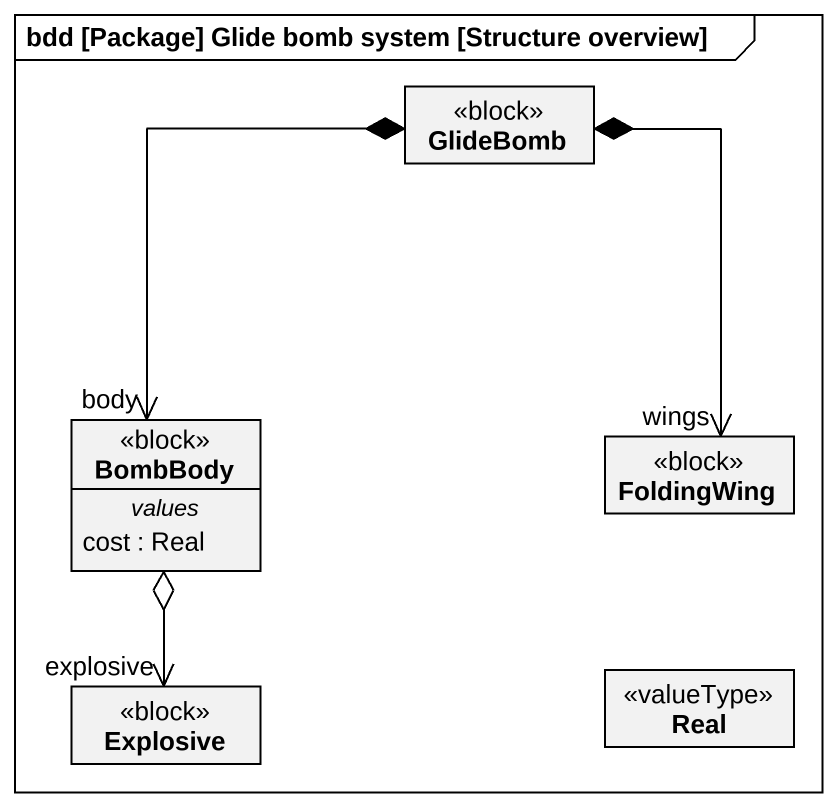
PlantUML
@startuml
mainframe bdd [Package] Glide bomb system [Structure overview]
hide circle
hide empty members
class GlideBomb <<block>>
class BombBody <<block>> {
  -- values --
  cost : Real
}
class FoldingWing <<block>>
class Explosive <<block>>
class Real <<valueType>>
GlideBomb *--> "body" BombBody
GlideBomb *--> "wings" FoldingWing
BombBody o--> "explosive" Explosive
@enduml
